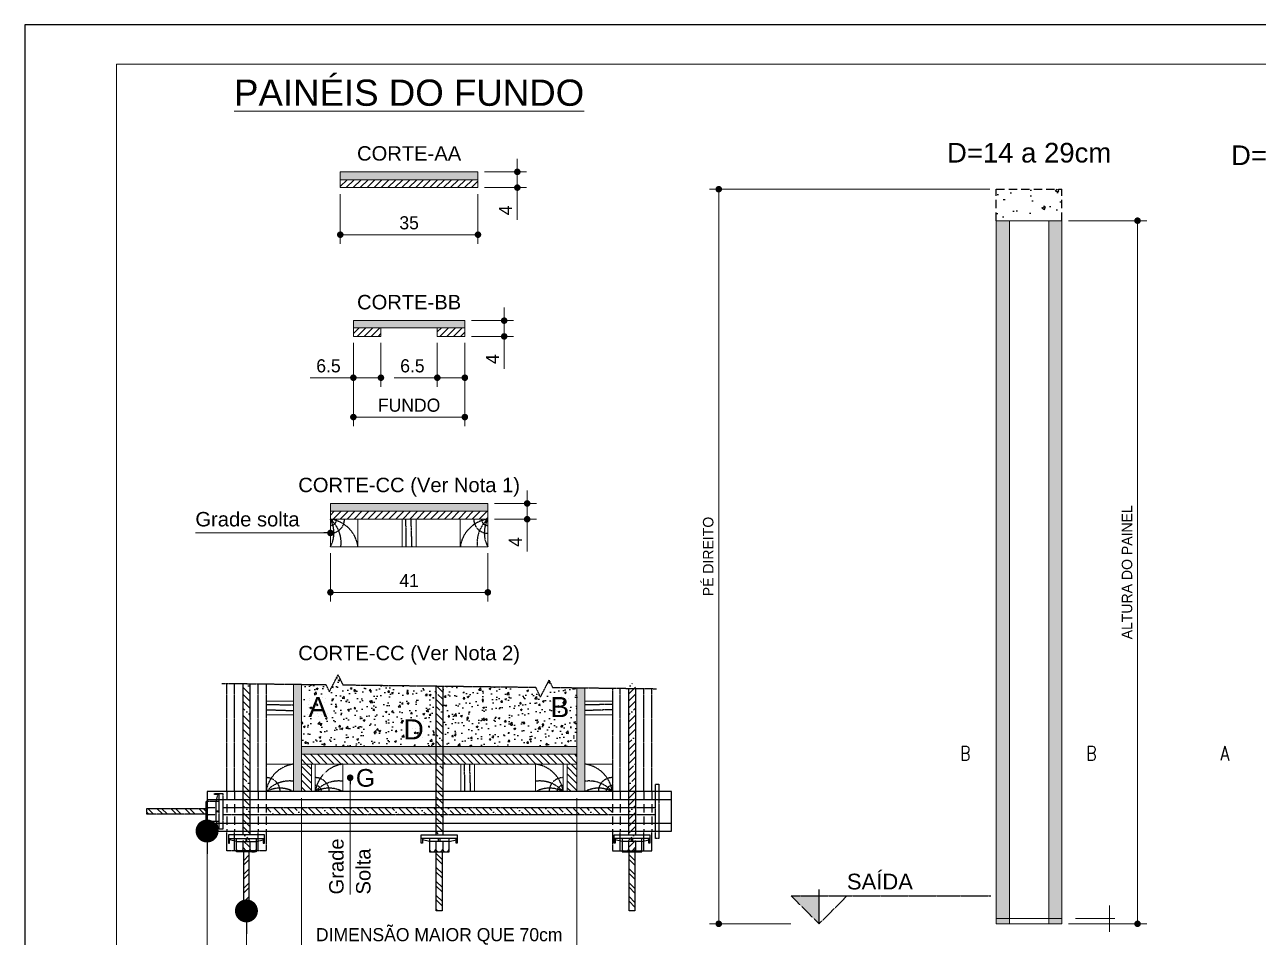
# Model space of a CAD drawing. Extents: x -23436 to 4767, y -3862 to 10024.
# Drawn here: x -20676 to -19736, y 6737 to 7432 of the extents above; entities that cross this region are included whole.
import ezdxf
from ezdxf.enums import TextEntityAlignment as Align

# ---------------------------------------------------------------- set-up
doc = ezdxf.new("R2010")
doc.units = 0
doc.header["$PDMODE"] = 2
doc.header["$PDSIZE"] = 10
doc.linetypes.add('CABLIN', pattern=[0.35, 0.25, -0.1])
doc.linetypes.add('HIDDEN', pattern=[9.525, 6.35, -3.175])
doc.layers.get('0').update_dxf_attribs({"lineweight": 13})
doc.layers.get('Defpoints').update_dxf_attribs({"lineweight": 13})
for name, color, linetype in [('Barra de Ancoragem', 20, 'Continuous'), ('Concreto', 250, 'HIDDEN'), ('Hachura', 252, 'CABLIN'), ('MB Logo', 254, 'Continuous'), ('Perfil Metálico', 224, 'Continuous')]:
    doc.layers.add(name, color=color, linetype=linetype)
for name, color, linetype, lineweight in [('Carimbo', 7, 'Continuous', 13), ('Demarcação 1', 252, 'Continuous', 9), ('FOLHA MB', 7, 'Continuous', 13), ('Madeira', 100, 'Continuous', 13)]:
    doc.layers.add(name, color=color, linetype=linetype, lineweight=lineweight)
doc.layers.add('Laje_Perimetro', color=7, linetype='Continuous', plot=False)
doc.styles.add('ARIAL', font='arial.ttf', dxfattribs={"oblique": 15, "height": 25})
doc.styles.add('R80', font='romans.shx', dxfattribs={"width": 0.8, "height": 11})
doc.styles.add('SANSSERIF', font='sas_____.pfb')
doc.dimstyles.new('2x', dxfattribs={"dimtxt": 8, "dimasz": 5, "dimexe": 7, "dimexo": 5, "dimgap": 4, "dimtad": 1, "dimdec": 1, "dimlfac": 0.5, "dimdsep": 46, "dimtxsty": 'Standard', "dimblk": 'DOT', "dimcen": 0.09, "dimclrd": 150, "dimclre": 150, "dimclrt": 2, "dimadec": 0, "dimazin": 2, "dimtfac": 1, "dimtdec": 1, "dimtmove": 0, "dimatfit": 3, "dimldrblk": 'DOT', "dimfxl": 0, "dimtolj": 1, "dimtzin": 0, "dimlwd": 9, "dimlwe": 9, "dimarcsym": 0})
doc.dimstyles.new('3x', dxfattribs={"dimtxt": 10, "dimasz": 5, "dimexe": 7, "dimexo": 5, "dimgap": 4, "dimtad": 1, "dimdec": 1, "dimlfac": 0.333333, "dimdsep": 46, "dimtxsty": 'Standard', "dimblk": 'DOT', "dimcen": 0.09, "dimclrd": 1, "dimclre": 1, "dimclrt": 2, "dimadec": 0, "dimazin": 2, "dimtfac": 1, "dimtdec": 1, "dimtmove": 0, "dimatfit": 3, "dimldrblk": 'DOT', "dimfxl": 0, "dimtolj": 1, "dimtzin": 0, "dimlwd": 9, "dimlwe": 9, "dimarcsym": 0})
pattern_1 = [(315, (-24427.59, 12234.206), (5.303301, 5.303301), []), (315, (-24427.59, 12228.903), (5.303301, 5.303301), [9.375, -1.875, 0, -1.875])]

# ---------------------------------------------------------------- blocks, each defined once
blk = doc.blocks.new('A$C169d8357')
at = {"layer": 'FOLHA MB', "color": 1}
for points in [[(0, 1199.94), (0, 149.94), (1485.02, 149.94), (1485.02, 1199.94)], [(70, 1169.94), (70, 179.94), (1455.02, 179.94), (1455.02, 1169.94)]]:
    blk.add_lwpolyline(points, close=True, dxfattribs=at)
blk = doc.blocks.new('_Dot')
at = {"color": 0, "linetype": 'ByBlock', "lineweight": -2}
blk.add_line((-0.5, 0), (-1, 0), dxfattribs=at)
at = {"color": 0, "linetype": 'ByBlock', "const_width": 0.5}
blk.add_lwpolyline([(-0.25, 0, 1), (0.25, 0, 1)], format="xyb", close=True, dxfattribs=at)
blk = doc.blocks.new('*D102')
at = {"color": 150, "lineweight": 9, "transparency": 16777216}
for p, q in [((-19880.55, 7282.84), (-19820.88, 7282.84)), ((-19827.88, 7277.84), (-19827.88, 6751.84)), ((-19880.55, 6746.84), (-19820.88, 6746.84))]:
    blk.add_line(p, q, dxfattribs=at)
at = {"layer": 'Defpoints', "color": 0, "transparency": 16777216}
for p in [(-19885.55, 7282.84), (-19885.55, 6746.84), (-19827.88, 6746.84)]:
    blk.add_point(p, dxfattribs=at)
at = {"color": 150, "lineweight": 9, "transparency": 16777216, "xscale": 5, "yscale": 5, "zscale": 5}
for p, rotation in [((-19827.88, 7282.84), 90), ((-19827.88, 6746.84), 270)]:
    blk.add_blockref('_Dot', p, dxfattribs=dict(at, rotation=rotation))
at = {"color": 2, "transparency": 16777216, "insert": (-19835.88, 7014.84), "char_height": 8, "attachment_point": 5, "rotation": 90}
blk.add_mtext('\\A1;ALTURA DO PAINEL', dxfattribs=at)
blk = doc.blocks.new('*D110')
at = {"color": 150, "lineweight": 9, "transparency": 16777216}
for p, q in [((-19940.55, 7306.84), (-20154.19, 7306.84)), ((-20147.19, 6751.84), (-20147.19, 7301.84)), ((-20092.19, 6746.84), (-20154.19, 6746.84))]:
    blk.add_line(p, q, dxfattribs=at)
at = {"layer": 'Defpoints', "color": 0, "transparency": 16777216}
for p in [(-20147.19, 7306.84), (-19935.55, 7306.84), (-20087.19, 6746.84)]:
    blk.add_point(p, dxfattribs=at)
at = {"color": 150, "lineweight": 9, "transparency": 16777216, "xscale": 5, "yscale": 5, "zscale": 5}
for p, rotation in [((-20147.19, 7306.84), 90), ((-20147.19, 6746.84), 270)]:
    blk.add_blockref('_Dot', p, dxfattribs=dict(at, rotation=rotation))
at = {"color": 2, "transparency": 16777216, "insert": (-20155.19, 7026.84), "char_height": 8, "attachment_point": 5, "rotation": 90}
blk.add_mtext('\\A1;PÉ DIREITO', dxfattribs=at)
blk = doc.blocks.new('*D114')
at = {"color": 1, "lineweight": 9, "transparency": 16777216}
for p, q in [((-20425.77, 7189.64), (-20425.77, 7156.14)), ((-20404.77, 7189.64), (-20404.77, 7156.14)), ((-20425.77, 7163.14), (-20458.77, 7163.14)), ((-20409.77, 7163.14), (-20420.77, 7163.14))]:
    blk.add_line(p, q, dxfattribs=at)
at = {"layer": 'Defpoints', "color": 0, "transparency": 16777216}
for p in [(-20425.77, 7194.64), (-20404.77, 7194.64), (-20425.77, 7163.14)]:
    blk.add_point(p, dxfattribs=at)
at = {"color": 1, "lineweight": 9, "transparency": 16777216, "xscale": 5, "yscale": 5, "zscale": 5, "rotation": 180}
blk.add_blockref('_Dot', (-20425.77, 7163.14), dxfattribs=at)
at = {"color": 1, "lineweight": 9, "transparency": 16777216, "xscale": 5, "yscale": 5, "zscale": 5}
blk.add_blockref('_Dot', (-20404.77, 7163.14), dxfattribs=at)
at = {"color": 2, "transparency": 16777216, "insert": (-20444.77, 7172.14), "char_height": 10, "attachment_point": 5}
blk.add_mtext('\\A1;6.5', dxfattribs=at)
blk = doc.blocks.new('*D115')
at = {"color": 1, "lineweight": 9, "transparency": 16777216}
for p, q in [((-20361.77, 7189.64), (-20361.77, 7156.14)), ((-20340.77, 7189.64), (-20340.77, 7156.14)), ((-20361.77, 7163.14), (-20394.77, 7163.14)), ((-20345.77, 7163.14), (-20356.77, 7163.14))]:
    blk.add_line(p, q, dxfattribs=at)
at = {"layer": 'Defpoints', "color": 0, "transparency": 16777216}
for p in [(-20361.77, 7194.64), (-20340.77, 7194.64), (-20361.77, 7163.14)]:
    blk.add_point(p, dxfattribs=at)
at = {"color": 1, "lineweight": 9, "transparency": 16777216, "xscale": 5, "yscale": 5, "zscale": 5, "rotation": 180}
blk.add_blockref('_Dot', (-20361.77, 7163.14), dxfattribs=at)
at = {"color": 1, "lineweight": 9, "transparency": 16777216, "xscale": 5, "yscale": 5, "zscale": 5}
blk.add_blockref('_Dot', (-20340.77, 7163.14), dxfattribs=at)
at = {"color": 2, "transparency": 16777216, "insert": (-20380.77, 7172.14), "char_height": 10, "attachment_point": 5}
blk.add_mtext('\\A1;6.5', dxfattribs=at)
blk = doc.blocks.new('*D116')
at = {"color": 1, "lineweight": 9, "transparency": 16777216}
for p, q in [((-20425.77, 7189.64), (-20425.77, 7126.14)), ((-20340.77, 7189.64), (-20340.77, 7126.14)), ((-20420.77, 7133.14), (-20345.77, 7133.14))]:
    blk.add_line(p, q, dxfattribs=at)
at = {"layer": 'Defpoints', "color": 0, "transparency": 16777216}
for p in [(-20425.77, 7194.64), (-20340.77, 7194.64), (-20340.77, 7133.14)]:
    blk.add_point(p, dxfattribs=at)
at = {"color": 1, "lineweight": 9, "transparency": 16777216, "xscale": 5, "yscale": 5, "zscale": 5, "rotation": 180}
blk.add_blockref('_Dot', (-20425.77, 7133.14), dxfattribs=at)
at = {"color": 1, "lineweight": 9, "transparency": 16777216, "xscale": 5, "yscale": 5, "zscale": 5}
blk.add_blockref('_Dot', (-20340.77, 7133.14), dxfattribs=at)
at = {"color": 2, "transparency": 16777216, "insert": (-20383.27, 7142.14), "char_height": 10, "attachment_point": 5}
blk.add_mtext('\\A1;FUNDO', dxfattribs=at)
blk = doc.blocks.new('*D117')
at = {"color": 1, "lineweight": 9, "transparency": 16777216}
for p, q in [((-20435.77, 7303.04), (-20435.77, 7265.17)), ((-20330.77, 7303.04), (-20330.77, 7265.17)), ((-20335.77, 7272.17), (-20430.77, 7272.17))]:
    blk.add_line(p, q, dxfattribs=at)
at = {"layer": 'Defpoints', "color": 0, "transparency": 16777216}
for p in [(-20435.77, 7308.04), (-20330.77, 7308.04), (-20435.77, 7272.17)]:
    blk.add_point(p, dxfattribs=at)
at = {"color": 1, "lineweight": 9, "transparency": 16777216, "xscale": 5, "yscale": 5, "zscale": 5, "rotation": 180}
blk.add_blockref('_Dot', (-20435.77, 7272.17), dxfattribs=at)
at = {"color": 1, "lineweight": 9, "transparency": 16777216, "xscale": 5, "yscale": 5, "zscale": 5}
blk.add_blockref('_Dot', (-20330.77, 7272.17), dxfattribs=at)
at = {"color": 2, "transparency": 16777216, "insert": (-20383.27, 7281.17), "char_height": 10, "attachment_point": 5}
blk.add_mtext('\\A1;35', dxfattribs=at)
blk = doc.blocks.new('*D118')
at = {"color": 1, "lineweight": 9, "transparency": 16777216}
for p, q in [((-20310.77, 7211.64), (-20310.77, 7216.64)), ((-20335.77, 7206.64), (-20303.77, 7206.64)), ((-20310.77, 7206.64), (-20310.77, 7194.64)), ((-20335.77, 7194.64), (-20303.77, 7194.64)), ((-20310.77, 7189.64), (-20310.77, 7169.98))]:
    blk.add_line(p, q, dxfattribs=at)
at = {"layer": 'Defpoints', "color": 0, "transparency": 16777216}
for p in [(-20340.77, 7206.64), (-20340.77, 7194.64), (-20310.77, 7194.64)]:
    blk.add_point(p, dxfattribs=at)
at = {"color": 1, "lineweight": 9, "transparency": 16777216, "xscale": 5, "yscale": 5, "zscale": 5}
for p, rotation in [((-20310.77, 7206.64), 270), ((-20310.77, 7194.64), 90)]:
    blk.add_blockref('_Dot', p, dxfattribs=dict(at, rotation=rotation))
at = {"color": 2, "transparency": 16777216, "insert": (-20319.77, 7177.31), "char_height": 10, "attachment_point": 5, "rotation": 90}
blk.add_mtext('\\A1;4', dxfattribs=at)
blk = doc.blocks.new('*D119')
at = {"color": 1, "lineweight": 9, "transparency": 16777216}
for p, q in [((-20300.77, 7325.04), (-20300.77, 7330.04)), ((-20325.77, 7320.04), (-20293.77, 7320.04)), ((-20300.77, 7320.04), (-20300.77, 7308.04)), ((-20325.77, 7308.04), (-20293.77, 7308.04)), ((-20300.77, 7303.04), (-20300.77, 7283.37))]:
    blk.add_line(p, q, dxfattribs=at)
at = {"layer": 'Defpoints', "color": 0, "transparency": 16777216}
for p in [(-20330.77, 7320.04), (-20330.77, 7308.04), (-20300.77, 7308.04)]:
    blk.add_point(p, dxfattribs=at)
at = {"color": 1, "lineweight": 9, "transparency": 16777216, "xscale": 5, "yscale": 5, "zscale": 5}
for p, rotation in [((-20300.77, 7320.04), 270), ((-20300.77, 7308.04), 90)]:
    blk.add_blockref('_Dot', p, dxfattribs=dict(at, rotation=rotation))
at = {"color": 2, "transparency": 16777216, "insert": (-20309.77, 7290.7), "char_height": 10, "attachment_point": 5, "rotation": 90}
blk.add_mtext('\\A1;4', dxfattribs=at)
blk = doc.blocks.new('*D120')
at = {"color": 1, "lineweight": 9, "transparency": 16777216}
for p, q in [((-20465.33, 6842.58), (-20465.33, 6721.21)), ((-20255.33, 6842.58), (-20255.33, 6721.21)), ((-20260.33, 6728.21), (-20460.33, 6728.21))]:
    blk.add_line(p, q, dxfattribs=at)
at = {"layer": 'Defpoints', "color": 0, "transparency": 16777216}
for p in [(-20465.33, 6847.58), (-20255.33, 6847.58), (-20465.33, 6728.21)]:
    blk.add_point(p, dxfattribs=at)
at = {"color": 1, "lineweight": 9, "transparency": 16777216, "xscale": 5, "yscale": 5, "zscale": 5, "rotation": 180}
blk.add_blockref('_Dot', (-20465.33, 6728.21), dxfattribs=at)
at = {"color": 1, "lineweight": 9, "transparency": 16777216, "xscale": 5, "yscale": 5, "zscale": 5}
blk.add_blockref('_Dot', (-20255.33, 6728.21), dxfattribs=at)
at = {"color": 2, "transparency": 16777216, "insert": (-20360.33, 6737.21), "char_height": 10, "attachment_point": 5}
blk.add_mtext('\\A1;DIMENSÃO MAIOR QUE 70cm', dxfattribs=at)
blk = doc.blocks.new('*D121')
at = {"color": 1, "lineweight": 9, "transparency": 16777216}
for p, q in [((-20443.27, 7029.28), (-20443.27, 6992.52)), ((-20323.27, 7029.28), (-20323.27, 6992.52)), ((-20438.27, 6999.52), (-20328.27, 6999.52))]:
    blk.add_line(p, q, dxfattribs=at)
at = {"layer": 'Defpoints', "color": 0, "transparency": 16777216}
for p in [(-20443.27, 7034.28), (-20323.27, 7034.28), (-20323.27, 6999.52)]:
    blk.add_point(p, dxfattribs=at)
at = {"color": 1, "lineweight": 9, "transparency": 16777216, "xscale": 5, "yscale": 5, "zscale": 5, "rotation": 180}
blk.add_blockref('_Dot', (-20443.27, 6999.52), dxfattribs=at)
at = {"color": 1, "lineweight": 9, "transparency": 16777216, "xscale": 5, "yscale": 5, "zscale": 5}
blk.add_blockref('_Dot', (-20323.27, 6999.52), dxfattribs=at)
at = {"color": 2, "transparency": 16777216, "insert": (-20383.27, 7008.52), "char_height": 10, "attachment_point": 5}
blk.add_mtext('\\A1;41', dxfattribs=at)
blk = doc.blocks.new('*D122')
at = {"color": 1, "lineweight": 9, "transparency": 16777216}
for p, q in [((-20293.27, 7072.28), (-20293.27, 7077.28)), ((-20318.27, 7067.28), (-20286.27, 7067.28)), ((-20293.27, 7067.28), (-20293.27, 7055.28)), ((-20318.27, 7055.28), (-20286.27, 7055.28)), ((-20293.27, 7050.28), (-20293.27, 7030.62))]:
    blk.add_line(p, q, dxfattribs=at)
at = {"layer": 'Defpoints', "color": 0, "transparency": 16777216}
for p in [(-20323.27, 7067.28), (-20323.27, 7055.28), (-20293.27, 7055.28)]:
    blk.add_point(p, dxfattribs=at)
at = {"color": 1, "lineweight": 9, "transparency": 16777216, "xscale": 5, "yscale": 5, "zscale": 5}
for p, rotation in [((-20293.27, 7067.28), 270), ((-20293.27, 7055.28), 90)]:
    blk.add_blockref('_Dot', p, dxfattribs=dict(at, rotation=rotation))
at = {"color": 2, "transparency": 16777216, "insert": (-20302.27, 7037.95), "char_height": 10, "attachment_point": 5, "rotation": 90}
blk.add_mtext('\\A1;4', dxfattribs=at)

msp = doc.modelspace()

# ---------------------------------------------------------------- hatches: boundary and pattern name
for points in [[(-19925.55, 7282.836), (-19935.55, 7282.836), (-19935.55, 6994.876), (-19925.55, 6994.876)], [(-19885.55, 7282.836), (-19895.55, 7282.836), (-19895.55, 6994.876), (-19885.55, 6994.876)], [(-19925.55, 6994.876), (-19935.55, 6994.876), (-19935.55, 6867.071), (-19925.55, 6867.071)], [(-19885.55, 6994.876), (-19895.55, 6994.876), (-19895.55, 6867.071), (-19885.55, 6867.071)], [(-19925.55, 6867.071), (-19935.55, 6867.071), (-19935.55, 6746.837), (-19925.55, 6746.837)], [(-19885.55, 6867.071), (-19895.55, 6867.071), (-19895.55, 6746.837), (-19885.55, 6746.837)]]:
    msp.add_hatch(color=256).paths.add_polyline_path(points)
at = {"layer": 'Demarcação 1'}
for points in [[(-20435.77, 7320.035), (-20330.77, 7320.035), (-20330.77, 7314.035), (-20435.77, 7314.035)], [(-20425.77, 7206.643), (-20340.77, 7206.643), (-20340.77, 7201.243), (-20425.77, 7201.243)], [(-20443.27, 7067.284), (-20323.27, 7067.284), (-20323.27, 7061.284), (-20443.27, 7061.284)], [(-20465.326, 6929.4), (-20471.326, 6929.474), (-20471.326, 6847.582), (-20465.326, 6847.582)], [(-20249.326, 6926.737), (-20255.326, 6926.811), (-20255.326, 6847.582), (-20249.326, 6847.582)], [(-20255.326, 6876.082), (-20255.326, 6882.082), (-20465.326, 6882.082), (-20465.326, 6876.082)]]:
    msp.add_hatch(color=256, dxfattribs=at).paths.add_polyline_path(points)
at = {"layer": 'Hachura'}
h = msp.add_hatch(dxfattribs=at)
h.set_pattern_fill('ANSI31', color=256, scale=30, style=0)
h.set_pattern_definition([(45, (-31368.5648, 1175.48), (-2.6516504, 2.6516504), [])])
h.paths.add_polyline_path([(-20330.77, 7314.035), (-20435.77, 7314.035), (-20435.77, 7308.035), (-20330.77, 7308.035)])
h = msp.add_hatch(dxfattribs=at)
h.set_pattern_fill('AR-CONC', color=256, scale=4, style=0)
h.set_pattern_definition([(50, (-22006.91, 8526.603), (28.6904, -2.51009), [3, -33]), (355, (-22006.91, 8526.603), (-5.55005, 30.0877), [2.4, -26.4]), (100.4514, (-22004.52, 8526.394), (23.14038, 27.57758), [2.5496, -28.0457]), (46.1842, (-22006.91, 8534.603), (42.68964, -6.62076), [4.5, -49.5]), (96.6356, (-22003.353, 8534.05), (37.3865, 38.9647), [3.8244, -42.0685]), (351.1842, (-22006.91, 8534.603), (37.3865, 38.96474), [3.6, -39.6]), (21, (-22002.91, 8532.603), (23.87628, -16.10476), [3, -33]), (326, (-22002.91, 8532.603), (9.7326, 29.006), [2.4, -26.4]), (71.4514, (-22000.92, 8531.26), (33.6089, 12.90122), [2.5496, -28.0457]), (37.5, (-22006.91, 8526.603), (0.486394, 13.315754), [0, -26.08, 0, -26.8, 0, -26.5]), (7.5, (-22006.91, 8526.603), (10.52278, 15.77647), [0, -15.28, 0, -25.48, 0, -10.1]), (327.5, (-22015.83, 8526.603), (21.352897, -0.902195), [0, -10, 0, -31.2, 0, -41.4]), (317.5, (-22019.83, 8526.603), (23.32745, 4.0042), [0, -13, 0, -20.72, 0, -29.4])])
h.paths.add_polyline_path([(-19885.55, 7282.836), (-19885.55, 7306.836), (-19935.55, 7306.836), (-19935.55, 7282.836)])
h = msp.add_hatch(dxfattribs=at)
h.set_pattern_fill('ANSI31', color=256, scale=30, style=0)
h.set_pattern_definition([(45, (-31136.789, 1062.688), (-2.6516504, 2.6516504), [])])
h.paths.add_polyline_path([(-20425.77, 7194.643), (-20425.77, 7201.243), (-20404.77, 7201.243), (-20404.77, 7194.643)])
h = msp.add_hatch(dxfattribs=at)
h.set_pattern_fill('ANSI31', color=256, scale=30, style=0)
h.set_pattern_definition([(45, (-27902.8403, 16452.59), (-2.6516504, 2.6516504), [])])
h.paths.add_polyline_path([(-20340.77, 7194.643), (-20340.862, 7201.243), (-20361.862, 7201.243), (-20361.77, 7194.643)])
h = msp.add_hatch(dxfattribs=at)
h.set_pattern_fill('ANSI31', color=256, scale=30, style=0)
h.set_pattern_definition([(45, (-28387.7125, 16312.631), (-2.6516504, 2.6516504), [])])
h.paths.add_polyline_path([(-20323.27, 7061.284), (-20443.27, 7061.284), (-20443.27, 7055.284), (-20422.27, 7055.284), (-20323.27, 7055.284)])
h = msp.add_hatch(dxfattribs=at)
h.set_pattern_fill('AR-CONC', color=256, scale=2, style=0)
h.set_pattern_definition([(50, (-24427.59, 12234.206), (14.345204, -1.255043), [1.5, -16.5]), (355, (-24427.59, 12234.206), (-2.775027, 15.043843), [1.2, -13.2]), (100.4514, (-24426.395, 12234.102), (11.570188, 13.78879), [1.274804, -14.022842]), (46.1842, (-24427.59, 12238.206), (21.34482, -3.31038), [2.25, -24.75]), (96.6356, (-24425.811, 12237.93), (18.693254, 19.48236), [1.912206, -21.03426]), (351.1842, (-24427.59, 12238.206), (18.69324, 19.48237), [1.8, -19.8]), (21, (-24425.59, 12237.206), (11.938141, -8.052378), [1.5, -16.5]), (326, (-24425.59, 12237.206), (4.866307, 14.503), [1.2, -13.2]), (71.4514, (-24424.595, 12236.535), (16.804453, 6.45061), [1.274804, -14.022842]), (37.5, (-24427.59, 12234.206), (0.243197, 6.657877), [0, -13.04, 0, -13.4, 0, -13.25]), (7.5, (-24427.59, 12234.206), (5.261391, 7.888234), [0, -7.64, 0, -12.74, 0, -5.05]), (327.5, (-24432.05, 12234.206), (10.6764487, -0.4510974), [0, -5, 0, -15.6, 0, -20.7]), (317.5, (-24434.05, 12234.206), (11.663723, 2.0021), [0, -6.5, 0, -10.36, 0, -14.7])])
h.paths.add_polyline_path([(-20362.989, 6882.082), (-20362.989, 6928.138), (-20433.766, 6929.011), (-20437.453, 6936.617), (-20444.092, 6923.737), (-20446.726, 6929.17), (-20465.326, 6929.4), (-20465.326, 6882.082)])
h.paths.add_polyline_path([(-20255.326, 6882.082), (-20255.326, 6926.811), (-20273.926, 6927.04), (-20276.559, 6932.474), (-20283.199, 6919.593), (-20286.886, 6927.2), (-20357.662, 6928.073), (-20357.662, 6882.082)])
h.paths.add_polyline_path([(-20391.413, 6883.555), (-20368.236, 6883.555), (-20368.236, 6906.595), (-20391.413, 6906.595)], flags=24)
h = msp.add_hatch(dxfattribs=at)
h.set_pattern_fill('ANSI35', color=256, scale=30, angle=-90, style=0)
h.set_pattern_definition(pattern_1)
h.paths.add_polyline_path([(-20504.662, 6929.885), (-20509.989, 6929.95), (-20509.989, 6847.582), (-20504.662, 6847.582)])
h.paths.add_polyline_path([(-20504.662, 6847.582), (-20509.989, 6847.582), (-20509.989, 6841.582), (-20504.662, 6841.582)])
h.paths.add_polyline_path([(-20504.662, 6841.582), (-20509.989, 6841.582), (-20509.989, 6835.245), (-20504.662, 6835.245)])
h.paths.add_polyline_path([(-20504.662, 6835.245), (-20509.989, 6835.245), (-20509.989, 6829.918), (-20504.662, 6829.918)])
h.paths.add_polyline_path([(-20504.662, 6823.582), (-20504.662, 6829.918), (-20509.989, 6829.918), (-20509.989, 6823.582)])
h.paths.add_polyline_path([(-20504.662, 6823.582), (-20509.989, 6823.582), (-20509.989, 6817.582), (-20504.662, 6817.582)])
h.paths.add_polyline_path([(-20504.662, 6817.582), (-20509.989, 6817.582), (-20509.989, 6802.582), (-20504.662, 6802.582)])
h = msp.add_hatch(dxfattribs=at)
h.set_pattern_fill('ANSI35', color=256, scale=30, angle=-90, style=0)
h.set_pattern_definition(pattern_1)
h.paths.add_polyline_path([(-20357.662, 6928.073), (-20362.989, 6928.138), (-20362.989, 6882.082), (-20357.662, 6882.082)])
h.paths.add_polyline_path([(-20357.662, 6868.582), (-20362.989, 6868.582), (-20362.989, 6847.582), (-20357.662, 6847.582)])
h.paths.add_polyline_path([(-20357.662, 6847.582), (-20362.989, 6847.582), (-20362.989, 6841.582), (-20357.662, 6841.582)])
h.paths.add_polyline_path([(-20357.662, 6841.582), (-20362.989, 6841.582), (-20362.989, 6835.245), (-20357.662, 6835.245)])
h.paths.add_polyline_path([(-20357.662, 6829.918), (-20362.989, 6829.918), (-20362.989, 6823.582), (-20357.662, 6823.582)])
h.paths.add_polyline_path([(-20357.662, 6823.582), (-20362.989, 6823.582), (-20362.989, 6817.582), (-20357.662, 6817.582)])
h.paths.add_polyline_path([(-20357.662, 6814.582), (-20357.662, 6817.582), (-20362.989, 6817.582), (-20362.989, 6814.582)])
h = msp.add_hatch(dxfattribs=at)
h.set_pattern_fill('ANSI35', color=256, scale=30, angle=-90, style=0)
h.set_pattern_definition([(225, (-16293.062, 12234.206), (-5.303301, 5.303301), []), (225, (-16293.062, 12228.903), (-5.303301, 5.303301), [9.375, -1.875, 0, -1.875])])
h.paths.add_polyline_path([(-20215.989, 6929.885), (-20210.662, 6929.95), (-20210.662, 6847.582), (-20215.989, 6847.582)])
h.paths.add_polyline_path([(-20215.989, 6847.582), (-20210.662, 6847.582), (-20210.662, 6841.582), (-20215.989, 6841.582)])
h.paths.add_polyline_path([(-20215.989, 6841.582), (-20210.662, 6841.582), (-20210.662, 6835.245), (-20215.989, 6835.245)])
h.paths.add_polyline_path([(-20215.989, 6835.245), (-20210.662, 6835.245), (-20210.662, 6829.918), (-20215.989, 6829.918)])
h.paths.add_polyline_path([(-20215.989, 6823.582), (-20215.989, 6829.918), (-20210.662, 6829.918), (-20210.662, 6823.582)])
h.paths.add_polyline_path([(-20215.989, 6823.582), (-20210.662, 6823.582), (-20210.662, 6817.582), (-20215.989, 6817.582)])
h.paths.add_polyline_path([(-20215.989, 6817.582), (-20210.662, 6817.582), (-20210.662, 6802.582), (-20215.989, 6802.582)])
h = msp.add_hatch(dxfattribs=at)
h.set_pattern_fill('ANSI31', color=256, scale=30, angle=-90, style=0)
h.set_pattern_definition([(315, (-11815.687, 15887.9113), (2.6516504, 2.6516504), [])])
h.paths.add_polyline_path([(-20465.326, 6876.082), (-20465.326, 6868.582), (-20457.826, 6868.582), (-20255.326, 6868.582), (-20255.326, 6876.082)])
h = msp.add_hatch(dxfattribs=at)
h.set_pattern_fill('ANSI31', color=256, scale=30, angle=-90, style=0)
h.set_pattern_definition([(315, (-14626.2164, 7301.61), (2.6516504, 2.6516504), [])])
h.paths.add_polyline_path([(-20457.826, 6868.582), (-20457.826, 6847.582), (-20465.326, 6847.582), (-20465.326, 6868.582)])
h = msp.add_hatch(dxfattribs=at)
h.set_pattern_fill('ANSI31', color=256, scale=30, angle=-90, style=0)
h.set_pattern_definition([(315, (-14530.2164, 7301.61), (2.6516504, 2.6516504), [])])
h.paths.add_polyline_path([(-20255.326, 6868.582), (-20255.326, 6847.582), (-20262.826, 6847.582), (-20262.826, 6868.582)])
h = msp.add_hatch(dxfattribs=at)
h.set_pattern_fill('ANSI32', color=256, scale=20, angle=-90, style=0)
h.set_pattern_definition([(315, (-11869.687, 15887.911), (5.303301, 5.303301), []), (315, (-11869.687, 15884.376), (5.303301, 5.303301), [])])
h.paths.add_polyline_path([(-20538.215, 6830.373), (-20538.215, 6834.791), (-20583.215, 6834.791), (-20583.215, 6830.373)])
h = msp.add_hatch(dxfattribs=at)
h.set_pattern_fill('ANSI35', color=256, scale=30, angle=-90, style=0)
h.set_pattern_definition([(315, (-11821.687, 14737.911), (5.303301, 5.303301), []), (315, (-11821.687, 14732.608), (5.303301, 5.303301), [9.375, -1.875, 0, -1.875])])
h.paths.add_polyline_path([(-20492.326, 6835.245), (-20492.326, 6829.918), (-20228.326, 6829.918), (-20228.326, 6835.245)])
h = msp.add_hatch(dxfattribs=at)
h.set_pattern_fill('ANSI32', color=256, scale=20, style=0)
h.set_pattern_definition([(45, (-11857.687, 15902.911), (-5.303301, 5.303301), []), (45, (-11854.151, 15902.911), (-5.303301, 5.303301), [])])
h.paths.add_polyline_path([(-20509.535, 6756.693), (-20505.117, 6756.693), (-20505.117, 6801.693), (-20509.535, 6801.693)])
h = msp.add_hatch(dxfattribs=at)
h.set_pattern_fill('ANSI32', color=256, scale=20, style=0)
h.set_pattern_definition([(135, (-11679.9964, 15470.221), (5.303301, 5.303301), []), (135, (-11683.532, 15470.221), (5.303301, 5.303301), [])])
h.paths.add_polyline_path([(-20358.117, 6801.693), (-20362.535, 6801.693), (-20362.535, 6756.693), (-20358.117, 6756.693)])
h = msp.add_hatch(dxfattribs=at)
h.set_pattern_fill('ANSI32', color=256, scale=20, style=0)
h.set_pattern_definition([(135, (-28862.965, 15902.911), (5.303301, 5.303301), []), (135, (-28866.5005, 15902.911), (5.303301, 5.303301), [])])
h.paths.add_polyline_path([(-20211.117, 6801.693), (-20215.535, 6801.693), (-20215.535, 6756.693), (-20211.117, 6756.693)])
msp.add_hatch(color=1, dxfattribs=at).paths.add_polyline_path([(-20091.89, 6768.049), (-20070.677, 6746.836), (-20070.677, 6768.049)])

# ---------------------------------------------------------------- linework, layer by layer
at = {"color": 0}
for p, q in [((-20435.77, 7308.035), (-20435.77, 7320.035)), ((-20330.77, 7308.035), (-20330.77, 7320.035)), ((-20425.77, 7201.243), (-20425.77, 7206.643))]:
    msp.add_line(p, q, dxfattribs=at)
for p, q in [((-19935.55, 7282.836), (-19935.55, 6746.837)), ((-19935.55, 7282.836), (-19885.55, 7282.836)), ((-19925.55, 7282.836), (-19925.55, 6746.837)), ((-19895.55, 7282.836), (-19895.55, 6746.837)), ((-19885.55, 7282.836), (-19885.55, 6746.837)), ((-20262.826, 6868.582), (-20262.826, 6847.582)), ((-19849.166, 6760.836), (-19849.166, 6740.836)), ((-19935.55, 6746.837), (-19885.55, 6746.837)), ((-19875.166, 6750.836), (-19845.166, 6750.836))]:
    msp.add_line(p, q)
for points in [[(-20435.77, 7320.035), (-20330.77, 7320.035), (-20330.77, 7314.035), (-20435.77, 7314.035)], [(-20425.77, 7206.643), (-20340.77, 7206.643), (-20340.77, 7201.243), (-20425.77, 7201.243)], [(-20443.27, 7067.284), (-20323.27, 7067.284), (-20323.27, 7061.284), (-20443.27, 7061.284)]]:
    msp.add_lwpolyline(points, close=True)
for points in [[(-20465.326, 6929.4), (-20465.326, 6847.582), (-20471.326, 6847.582), (-20471.326, 6929.474)], [(-20249.326, 6926.737), (-20249.326, 6847.582), (-20255.326, 6847.582), (-20255.326, 6926.811)], [(-20255.326, 6882.082), (-20465.326, 6882.082)], [(-20465.326, 6876.082), (-20255.326, 6876.082)], [(-19935.55, 6750.836), (-19885.55, 6750.836)]]:
    msp.add_lwpolyline(points)
at = {"layer": 'Barra de Ancoragem'}
for p, q in [((-20509.989, 6929.95), (-20509.989, 6814.582)), ((-20504.662, 6929.885), (-20504.662, 6814.582)), ((-20362.989, 6928.138), (-20362.989, 6814.582)), ((-20357.662, 6928.073), (-20357.662, 6814.582)), ((-20215.989, 6926.326), (-20215.989, 6814.582)), ((-20210.662, 6926.26), (-20210.662, 6814.582)), ((-20195.326, 6835.245), (-20198.326, 6835.245)), ((-20195.326, 6829.918), (-20198.326, 6829.918)), ((-20514.837, 6809.578), (-20520.14, 6810.742)), ((-20499.814, 6809.578), (-20494.512, 6810.742)), ((-20367.837, 6809.578), (-20373.14, 6810.742)), ((-20352.814, 6809.578), (-20347.512, 6810.742)), ((-20220.837, 6809.578), (-20226.14, 6810.742)), ((-20205.814, 6809.578), (-20200.512, 6810.742))]:
    msp.add_line(p, q, dxfattribs=at)
at = {"layer": 'Barra de Ancoragem', "flags": 128}
for points in [[(-20493.629, 6814.582), (-20521.023, 6814.582), (-20521.023, 6811.907), (-20493.629, 6811.907)], [(-20521.023, 6811.907), (-20521.023, 6808.348), (-20520.14, 6808.348), (-20520.14, 6811.907)], [(-20499.814, 6811.907), (-20499.814, 6801.693), (-20514.837, 6801.693), (-20514.837, 6811.907)], [(-20507.768, 6811.907), (-20507.768, 6809.578)], [(-20506.884, 6809.578), (-20506.884, 6811.907)], [(-20494.512, 6811.907), (-20494.512, 6808.348), (-20493.629, 6808.348), (-20493.629, 6814.582)], [(-20374.023, 6814.582), (-20346.629, 6814.582), (-20346.629, 6811.907), (-20374.023, 6811.907)], [(-20373.14, 6811.907), (-20373.14, 6808.348), (-20374.023, 6808.348), (-20374.023, 6814.582)], [(-20367.837, 6811.907), (-20367.837, 6801.693), (-20352.814, 6801.693), (-20352.814, 6811.907)], [(-20360.768, 6809.578), (-20360.768, 6811.907)], [(-20359.884, 6811.907), (-20359.884, 6809.578)], [(-20346.629, 6811.907), (-20346.629, 6808.348), (-20347.512, 6808.348), (-20347.512, 6811.907)], [(-20227.023, 6814.582), (-20199.629, 6814.582), (-20199.629, 6811.907), (-20227.023, 6811.907)], [(-20226.14, 6811.907), (-20226.14, 6808.348), (-20227.023, 6808.348), (-20227.023, 6814.582)], [(-20220.837, 6811.907), (-20220.837, 6801.693), (-20205.814, 6801.693), (-20205.814, 6811.907)], [(-20213.768, 6809.578), (-20213.768, 6811.907)], [(-20212.884, 6811.907), (-20212.884, 6809.578)], [(-20199.629, 6811.907), (-20199.629, 6808.348), (-20200.512, 6808.348), (-20200.512, 6811.907)], [(-20514.837, 6809.578), (-20499.814, 6809.578)], [(-20509.535, 6801.693), (-20509.535, 6756.693), (-20505.117, 6756.693), (-20505.117, 6801.693)], [(-20352.814, 6809.578), (-20367.837, 6809.578)], [(-20358.117, 6801.693), (-20358.117, 6756.693), (-20362.535, 6756.693), (-20362.535, 6801.693)], [(-20205.814, 6809.578), (-20220.837, 6809.578)], [(-20211.117, 6801.693), (-20211.117, 6756.693), (-20215.535, 6756.693), (-20215.535, 6801.693)]]:
    msp.add_lwpolyline(points, dxfattribs=at)
for points in [[(-20509.977, 6809.578), (-20509.977, 6803.461, -0.729796), (-20514.837, 6803.461, -0.729796)], [(-20504.675, 6809.578), (-20504.675, 6803.461, -0.6666667), (-20509.977, 6803.461, -0.6666667)], [(-20362.977, 6809.578), (-20362.977, 6803.461, 0.6666667), (-20357.675, 6803.461, 0.6666667)], [(-20357.675, 6809.578), (-20357.675, 6803.461, 0.729796), (-20352.814, 6803.461, 0.729796)], [(-20215.977, 6809.578), (-20215.977, 6803.461, 0.6666667), (-20210.675, 6803.461, 0.6666667)], [(-20210.675, 6809.578), (-20210.675, 6803.461, 0.729796), (-20205.814, 6803.461, 0.729796)]]:
    msp.add_lwpolyline(points, format="xyb", dxfattribs=at)
at = {"layer": 'Barra de Ancoragem'}
for centre in [(-20502.245, 6804.239), (-20365.407, 6804.239), (-20218.407, 6804.239)]:
    msp.add_arc(centre, 2.552, 197.756361, 342.243639, dxfattribs=at)
at = {"layer": 'Concreto'}
for p, q in [((-19935.55, 7306.836), (-19885.55, 7306.836)), ((-19935.55, 7282.836), (-19935.55, 7306.836)), ((-19885.55, 7282.836), (-19885.55, 7306.836))]:
    msp.add_line(p, q, dxfattribs=at)
at = {"layer": 'Hachura'}
for p, q in [((-20385.975, 7055.284), (-20385.692, 7034.284)), ((-20382.022, 7055.284), (-20381.313, 7034.284)), ((-20522.326, 6847.582), (-20522.326, 6930.102)), ((-20516.326, 6847.582), (-20516.326, 6930.028)), ((-20498.326, 6847.582), (-20498.326, 6929.806)), ((-20492.326, 6929.732), (-20492.326, 6847.582)), ((-20228.326, 6926.478), (-20228.326, 6847.582)), ((-20222.326, 6847.582), (-20222.326, 6926.404)), ((-20204.326, 6847.582), (-20204.326, 6926.182)), ((-20198.326, 6847.582), (-20198.326, 6926.108)), ((-20492.326, 6914.036), (-20471.326, 6913.754)), ((-20228.326, 6914.036), (-20249.326, 6913.754)), ((-20492.326, 6910.083), (-20471.326, 6909.374)), ((-20228.326, 6910.083), (-20249.326, 6909.374)), ((-20341.28, 6868.582), (-20340.998, 6847.582)), ((-20337.327, 6868.582), (-20336.618, 6847.582)), ((-20522.326, 6802.582), (-20522.326, 6817.582)), ((-20516.326, 6802.582), (-20516.326, 6817.582)), ((-20498.326, 6802.582), (-20498.326, 6817.582)), ((-20492.326, 6817.582), (-20492.326, 6802.582)), ((-20228.326, 6817.582), (-20228.326, 6802.582)), ((-20222.326, 6802.582), (-20222.326, 6817.582)), ((-20204.326, 6802.582), (-20204.326, 6817.582)), ((-20198.326, 6802.582), (-20198.326, 6817.582)), ((-20492.326, 6802.582), (-20522.326, 6802.582)), ((-20228.326, 6802.582), (-20198.326, 6802.582))]:
    msp.add_line(p, q, dxfattribs=at)
at = {"layer": 'Hachura', "linetype": 'CABLIN'}
for p, q in [((-20530.33, 6840.093), (-20529.166, 6845.395)), ((-20228.326, 6835.245), (-20525.326, 6835.245)), ((-20198.326, 6829.918), (-20525.326, 6829.918)), ((-20198.326, 6835.245), (-20228.326, 6835.245)), ((-20530.33, 6825.07), (-20529.166, 6819.768))]:
    msp.add_line(p, q, dxfattribs=at)
at = {"layer": 'Hachura', "linetype": 'HIDDEN'}
for p, q in [((-20522.326, 6847.582), (-20522.326, 6817.582)), ((-20516.326, 6847.582), (-20516.326, 6817.582)), ((-20498.326, 6847.582), (-20498.326, 6817.582)), ((-20492.326, 6847.582), (-20492.326, 6817.582)), ((-20228.326, 6847.582), (-20228.326, 6817.582)), ((-20222.326, 6847.582), (-20222.326, 6817.582)), ((-20204.326, 6847.582), (-20204.326, 6817.582)), ((-20198.326, 6847.582), (-20198.326, 6817.582))]:
    msp.add_line(p, q, dxfattribs=at)
at = {"layer": 'Hachura', "color": 1}
for p, q in [((-20070.677, 6746.836), (-20070.677, 6773.049)), ((-20070.677, 6746.836), (-20091.89, 6768.049)), ((-20091.89, 6768.049), (-19939.678, 6768.049)), ((-20070.677, 6746.836), (-20049.464, 6768.049))]:
    msp.add_line(p, q, dxfattribs=at)
at = {"layer": 'Hachura'}
msp.add_lwpolyline([(-20526.106, 6930.149), (-20446.726, 6929.17), (-20444.092, 6923.737), (-20437.453, 6936.617), (-20433.766, 6929.011), (-20286.886, 6927.2), (-20283.199, 6919.593), (-20276.559, 6932.474), (-20273.926, 6927.04), (-20194.546, 6926.062)], dxfattribs=at)
at = {"layer": 'Hachura', "linetype": 'CABLIN', "flags": 128}
msp.add_lwpolyline([(-20192.926, 6853.384), (-20192.926, 6811.779), (-20195.326, 6811.779), (-20195.326, 6853.384)], close=True, dxfattribs=at)
for points in [[(-20528.001, 6840.093), (-20538.215, 6840.093), (-20538.215, 6825.07), (-20528.001, 6825.07)], [(-20528.001, 6845.395), (-20531.56, 6845.395), (-20531.56, 6846.279), (-20525.326, 6846.279)], [(-20530.33, 6825.07), (-20530.33, 6840.093)], [(-20525.326, 6846.279), (-20525.326, 6818.884), (-20528.001, 6818.884), (-20528.001, 6846.279)], [(-20530.33, 6833.024), (-20528.001, 6833.024)], [(-20528.001, 6832.14), (-20530.33, 6832.14)], [(-20528.001, 6818.884), (-20531.56, 6818.884), (-20531.56, 6819.768), (-20528.001, 6819.768)]]:
    msp.add_lwpolyline(points, dxfattribs=at)
at = {"layer": 'Hachura', "flags": 128}
msp.add_lwpolyline([(-20538.215, 6830.373), (-20583.215, 6830.373), (-20583.215, 6834.791), (-20538.215, 6834.791)], close=True, dxfattribs=at)
at = {"layer": 'Hachura', "linetype": 'CABLIN', "flags": 128}
for points in [[(-20530.33, 6829.931), (-20536.447, 6829.931, 0.729796), (-20536.447, 6825.07, 0.729796)], [(-20530.33, 6835.233), (-20536.447, 6835.233, 0.6666667), (-20536.447, 6829.931, 0.6666667)]]:
    msp.add_lwpolyline(points, format="xyb", dxfattribs=at)
at = {"layer": 'Hachura'}
for centre, radius, start, end in [((-20446.525, 7031.03), 24.472, 7.642794, 82.357206), ((-20458.86, 7037.388), 23.734, 352.484759, 48.940372), ((-20462.585, 7044.784), 21.985, 331.470937, 28.529063), ((-20443.27, 7055.284), 1.746, 270, 360), ((-20443.27, 7055.284), 4.751, 270, 0), ((-20443.27, 7055.284), 10.7, 270, 0), ((-20320.016, 7031.03), 24.472, 97.642794, 172.357206), ((-20323.27, 7055.284), 10.7, 180, 270), ((-20307.681, 7037.388), 23.734, 131.059628, 187.515241), ((-20323.27, 7055.284), 4.751, 180, 270), ((-20303.955, 7044.784), 21.985, 151.470937, 208.529063), ((-20323.27, 7055.284), 1.746, 180, 270), ((-20468.071, 6844.327), 24.472, 97.642794, 172.357206), ((-20430.571, 6844.327), 24.472, 97.642794, 172.357206), ((-20290.081, 6844.327), 24.472, 7.642794, 82.357206), ((-20252.581, 6844.327), 24.472, 7.642794, 82.357206), ((-20492.326, 6847.582), 10.7, 0, 90), ((-20454.826, 6847.582), 10.7, 0, 90), ((-20265.826, 6847.582), 10.7, 90, 180), ((-20228.326, 6847.582), 10.7, 90, 180), ((-20474.43, 6831.992), 23.734, 82.484759, 138.940372), ((-20481.826, 6828.267), 21.985, 61.470937, 118.529063), ((-20436.93, 6831.992), 23.734, 82.484759, 138.940372), ((-20454.826, 6847.582), 4.751, 0, 90), ((-20444.326, 6828.267), 21.985, 61.470937, 118.529063), ((-20454.826, 6847.582), 1.746, 0, 90), ((-20283.722, 6831.992), 23.734, 41.059628, 97.515241), ((-20276.326, 6828.267), 21.985, 61.470937, 118.529063), ((-20265.826, 6847.582), 4.751, 90, 180), ((-20265.826, 6847.582), 1.746, 90, 180), ((-20246.222, 6831.992), 23.734, 41.059628, 97.515241), ((-20238.826, 6828.267), 21.985, 61.470937, 118.529063), ((-20228.326, 6847.582), 4.751, 90, 180), ((-20228.326, 6847.582), 1.746, 90, 180)]:
    msp.add_arc(centre, radius, start, end, dxfattribs=at)
at = {"layer": 'Hachura', "linetype": 'CABLIN'}
msp.add_arc((-20535.669, 6837.663), 2.552, 107.756361, 252.243639, dxfattribs=at)
at = {"layer": 'Laje_Perimetro'}
msp.add_lwpolyline([(-19191.377, 7432.259), (-20676.397, 7432.259), (-20676.397, 6382.259), (-19191.377, 6382.259)], close=True, dxfattribs=at)
at = {"layer": 'Madeira'}
for p, q in [((-20443.27, 7061.284), (-20443.27, 7034.284)), ((-20323.27, 7061.284), (-20323.27, 7034.284)), ((-20443.27, 7034.284), (-20323.27, 7034.284)), ((-20255.326, 6847.582), (-20255.326, 6876.082))]:
    msp.add_line(p, q, dxfattribs=at)
for points in [[(-20435.77, 7314.035), (-20330.77, 7314.035), (-20330.77, 7308.035), (-20435.77, 7308.035)], [(-20425.77, 7201.243), (-20404.77, 7201.243), (-20404.77, 7194.643), (-20425.77, 7194.643)], [(-20340.77, 7201.243), (-20361.77, 7201.243), (-20361.77, 7194.643), (-20340.77, 7194.643)], [(-20492.326, 6906.082), (-20492.326, 6916.582), (-20471.326, 6916.582), (-20471.326, 6906.082)], [(-20228.326, 6906.082), (-20228.326, 6916.582), (-20249.326, 6916.582), (-20249.326, 6906.082)], [(-20471.326, 6847.582), (-20471.326, 6868.582), (-20492.326, 6868.582), (-20492.326, 6847.582)], [(-20433.826, 6847.582), (-20433.826, 6868.582), (-20454.826, 6868.582), (-20454.826, 6847.582)], [(-20333.326, 6868.582), (-20343.826, 6868.582), (-20343.826, 6847.582), (-20333.326, 6847.582)], [(-20286.826, 6847.582), (-20286.826, 6868.582), (-20265.826, 6868.582), (-20265.826, 6847.582)], [(-20249.326, 6847.582), (-20249.326, 6868.582), (-20228.326, 6868.582), (-20228.326, 6847.582)]]:
    msp.add_lwpolyline(points, close=True, dxfattribs=at)
for points in [[(-20443.27, 7061.284), (-20323.27, 7061.284)], [(-20323.27, 7055.284), (-20443.27, 7055.284)], [(-20422.27, 7034.284), (-20422.27, 7055.284)], [(-20388.52, 7055.284), (-20388.52, 7034.284)], [(-20378.02, 7034.284), (-20378.02, 7055.284)], [(-20344.27, 7034.284), (-20344.27, 7055.284)], [(-20465.326, 6876.082), (-20465.326, 6847.582), (-20457.826, 6847.582), (-20457.826, 6868.582), (-20465.326, 6868.582)], [(-20465.326, 6876.082), (-20255.326, 6876.082)], [(-20255.326, 6868.582), (-20465.326, 6868.582)], [(-20255.326, 6868.582), (-20262.826, 6868.582), (-20262.826, 6847.582), (-20255.326, 6847.582)]]:
    msp.add_lwpolyline(points, dxfattribs=at)
at = {"layer": 'Perfil Metálico'}
for p, q in [((-20537.326, 6841.582), (-20183.326, 6841.582)), ((-20537.326, 6823.582), (-20183.326, 6823.582))]:
    msp.add_line(p, q, dxfattribs=at)
msp.add_lwpolyline([(-20183.326, 6847.582), (-20537.326, 6847.582), (-20537.326, 6817.582), (-20183.326, 6817.582)], close=True, dxfattribs=at)

# ---------------------------------------------------------------- block references
at = {"layer": 'MB Logo'}
msp.add_blockref('A$C169d8357', (-20676.397, 6232.321), dxfattribs=at)

# ---------------------------------------------------------------- texts
at = {"layer": 'Carimbo', "style": 'ARIAL'}
for s, height, p in [('%%UPAINÉIS DO FUNDO', 20, (-20383.27, 7370.415)), ('D=14 a 29cm', 15, (-19910.55, 7327.17)), ('D=30 a 40cm', 15, (-19694.005, 7325.223))]:
    msp.add_text(s, height=height, dxfattribs=at).set_placement(p, align=Align.CENTER)
at = {"layer": 'Carimbo', "color": 2, "style": 'ARIAL'}
for s, p in [('CORTE-AA', (-20383.27, 7328.642)), ('CORTE-BB', (-20383.27, 7215.25)), ('CORTE-CC (Ver Nota 1)', (-20383.27, 7075.891)), ('CORTE-CC (Ver Nota 2)', (-20383.27, 6947.777))]:
    msp.add_text(s, height=11, dxfattribs=at).set_placement(p, align=Align.CENTER)
at = {"layer": 'Carimbo', "style": 'ARIAL'}
msp.add_text('Grade solta', height=11, dxfattribs=at).set_placement((-20546.232, 7049.784))
at = {"layer": 'Carimbo', "color": 0, "linetype": 'Continuous', "style": 'ARIAL'}
for s, p in [('A', (-20459.978, 6912.075)), ('B', (-20275.478, 6912.075)), ('D', (-20387.573, 6895.075))]:
    msp.add_text(s, height=15.36, dxfattribs=at).set_placement(p, align=Align.MIDDLE_LEFT)
at = {"layer": 'Carimbo', "color": 120, "style": 'R80', "width": 0.8}
for s, p in [('B', (-19963.217, 6871.278)), ('B', (-19867.101, 6871.278)), ('A', (-19764.792, 6871.278))]:
    msp.add_text(s, height=11, dxfattribs=at).set_placement(p)
at = {"layer": 'Carimbo', "color": 0, "linetype": 'Continuous', "style": 'SANSSERIF'}
msp.add_text('G', height=13.5, dxfattribs=at).set_placement((-20416.528, 6858.082), align=Align.MIDDLE_CENTER)
at = {"layer": 'Carimbo', "style": 'ARIAL'}
for s, p in [('Grade', (-20433.232, 6769.206)), ('Solta', (-20412.732, 6769.206))]:
    msp.add_text(s, height=11, rotation=90, dxfattribs=at).set_placement(p)
at = {"layer": 'Carimbo', "color": 0, "linetype": 'Continuous', "ltscale": 5, "style": 'ARIAL'}
msp.add_text('SAÍDA', height=12, dxfattribs=at).set_placement((-20049.464, 6773.049))

# ---------------------------------------------------------------- dimensions: what is measured, and where the dimension line sits
for base, p1, p2, picture, middle in [((-20300.77, 7308.035), (-20330.77, 7320.035), (-20330.77, 7308.035), '*D119', (-20309.77, 7290.702)), ((-20310.77, 7194.643), (-20340.77, 7206.643), (-20340.77, 7194.643), '*D118', (-20319.77, 7177.31)), ((-20293.27, 7055.284), (-20323.27, 7067.284), (-20323.27, 7055.284), '*D122', (-20302.27, 7037.951))]:
    dim = msp.add_linear_dim(base=base, p1=p1, p2=p2, angle=90, dimstyle='3x')
    dim.commit()
    dim.dimension.update_dxf_attribs({"geometry": picture, "text_midpoint": middle})
for base, p1, p2, text, picture, middle in [((-20147.189, 7306.836), (-20087.189, 6746.836), (-19935.55, 7306.836), 'PÉ DIREITO', '*D110', (-20155.189, 7026.836)), ((-19827.882, 6746.837), (-19885.55, 7282.836), (-19885.55, 6746.837), 'ALTURA DO PAINEL', '*D102', (-19835.882, 7014.836))]:
    dim = msp.add_linear_dim(base=base, p1=p1, p2=p2, angle=90, text=text, dimstyle='2x')
    dim.commit()
    dim.dimension.update_dxf_attribs({"geometry": picture, "text_midpoint": middle})
dim = msp.add_linear_dim(base=(-20435.77, 7272.173), p1=(-20330.77, 7308.035), p2=(-20435.77, 7308.035), dimstyle='3x')
dim.commit()
dim.dimension.update_dxf_attribs({"geometry": '*D117', "text_midpoint": (-20383.27, 7281.173)})
for base, p1, p2, text, picture, middle in [((-20425.77, 7163.143), (-20404.77, 7194.643), (-20425.77, 7194.643), '6.5', '*D114', (-20444.77, 7172.143)), ((-20340.77, 7133.143), (-20425.77, 7194.643), (-20340.77, 7194.643), 'FUNDO', '*D116', (-20383.27, 7142.143)), ((-20361.77, 7163.143), (-20340.77, 7194.643), (-20361.77, 7194.643), '6.5', '*D115', (-20380.77, 7172.143)), ((-20323.27, 6999.525), (-20443.27, 7034.284), (-20323.27, 7034.284), '41', '*D121', (-20383.27, 7008.525))]:
    dim = msp.add_linear_dim(base=base, p1=p1, p2=p2, text=text, dimstyle='3x')
    dim.commit()
    dim.dimension.update_dxf_attribs({"geometry": picture, "text_midpoint": middle})
dim = msp.add_linear_dim(base=(-20465.326, 6728.206), p1=(-20255.326, 6847.582), p2=(-20465.326, 6847.582), text='DIMENSÃO MAIOR QUE 70cm', dimstyle='3x')
dim.commit()
dim.dimension.update_dxf_attribs({"geometry": '*D120', "text_midpoint": (-20360.326, 6728.206), "dimtype": 160})

# ---------------------------------------------------------------- leaders
msp.add_leader([(-20443.27, 7044.784), (-20546.232, 7044.784)], dimstyle='3x')
for points, override in [([(-20428.232, 6858.206), (-20428.232, 6769.206)], {"dimgap": 4, "dimtad": 0}), ([(-20537.326, 6817.582), (-20537.326, 6651.206), (-20180.732, 6651.206)], {"dimasz": 17.5, "dimgap": 4, "dimtad": 0}), ([(-20507.326, 6756.693), (-20507.326, 6686.206), (-20351.232, 6686.206)], {"dimasz": 17.5, "dimgap": 4, "dimtad": 0})]:
    msp.add_leader(points, dimstyle='3x', override=override)

doc.saveas('drawing.dxf')
